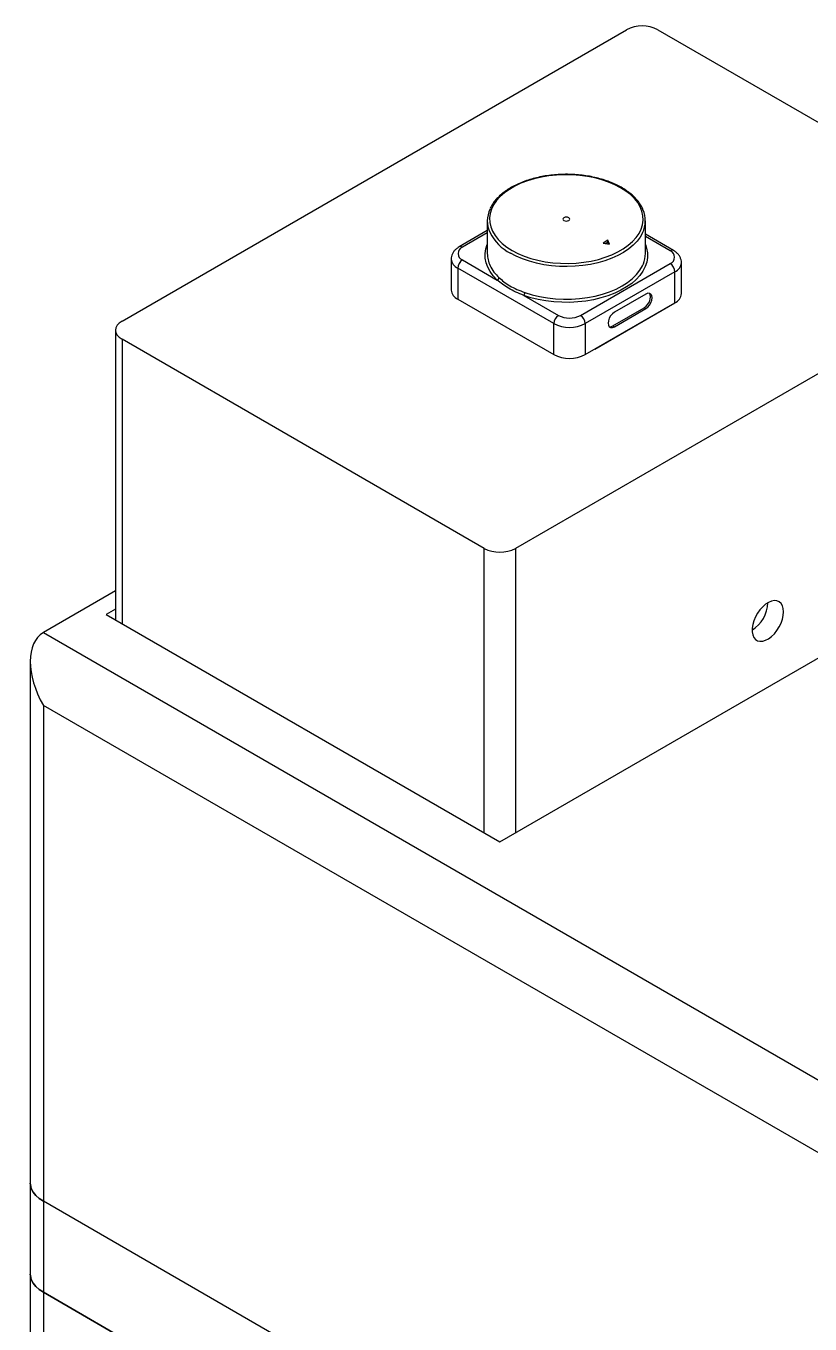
# Model space of a CAD drawing. Header units: millimetres. Extents: x 0 to 4412, y -498 to 1086.
# Drawn here: x 4179.8 to 4250.2, y 392.3 to 508.9 of the extents above; entities that cross this region are included whole.
import ezdxf

# ---------------------------------------------------------------- set-up
doc = ezdxf.new("R2010")
doc.units = ezdxf.units.MM
doc.header["$LTSCALE"] = 1.8

msp = doc.modelspace()

# ---------------------------------------------------------------- linework, layer by layer
at = {"color": 7, "linetype": 'Continuous', "lineweight": 30}
for p, q in [((4188.4055, 482.3683), (4233.7169, 508.526)), ((4236.5453, 508.526), (4269.0723, 489.7486)), ((4221.2146, 491.3661), (4221.2146, 488.4266)), ((4235.4146, 488.4266), (4235.4146, 491.3661)), ((4221.2146, 490.4904), (4218.6808, 489.0277)), ((4221.2146, 490.2876), (4218.9808, 488.998)), ((4232.0445, 489.6211), (4231.6203, 489.3762)), ((4232.1998, 489.2865), (4232.0445, 489.6211)), ((4232.0445, 489.4578), (4232.0445, 489.6211)), ((4237.9484, 488.7012), (4235.4146, 490.1639)), ((4237.6484, 488.6715), (4235.4146, 489.961)), ((4231.6203, 489.3762), (4232.1998, 489.2865)), ((4232.0445, 489.4578), (4231.8434, 489.3417)), ((4232.1182, 489.2992), (4232.0445, 489.4578)), ((4217.9708, 487.9366), (4217.9708, 485.1604)), ((4218.9808, 487.855), (4222.0942, 486.0577)), ((4269.0723, 488.1158), (4223.7609, 461.9581)), ((4229.5874, 482.875), (4237.6484, 487.5285)), ((4238.6585, 484.8338), (4238.6585, 487.61)), ((4227.1833, 482.1401), (4218.5565, 487.1202)), ((4218.5565, 487.1202), (4218.5565, 484.344)), ((4238.0727, 486.7936), (4230.0117, 482.1401)), ((4238.0727, 484.0174), (4238.0727, 486.7936)), ((4218.5565, 484.344), (4227.1833, 479.3639)), ((4224.4942, 484.6723), (4227.6075, 482.875)), ((4230.0117, 479.3639), (4238.0727, 484.0174)), ((4230.8602, 479.8537), (4238.0727, 484.0174)), ((4235.4564, 484.7934), (4232.628, 483.1605)), ((4232.4866, 481.9357), (4235.315, 483.5685)), ((4232.628, 481.8541), (4235.4564, 483.4869)), ((4235.315, 483.5685), (4235.4564, 483.4869)), ((4187.8197, 481.5518), (4187.8197, 455.5485)), ((4227.1833, 479.3639), (4227.1833, 482.1401)), ((4230.0117, 482.1401), (4230.0117, 479.3639)), ((4232.4866, 481.9357), (4232.628, 481.8541)), ((4220.9324, 461.9581), (4188.4055, 480.7354)), ((4188.4055, 480.7354), (4188.4055, 455.2104)), ((4220.9324, 436.433), (4220.9324, 461.9581)), ((4223.7609, 461.9581), (4223.7609, 436.433)), ((4187.8197, 458.1378), (4181.3344, 454.394)), ((4222.3466, 435.6166), (4260.1194, 457.4223)), ((4187.8197, 456.505), (4186.9913, 456.0268)), ((4186.9913, 456.0268), (4222.3466, 435.6166)), ((4181.3344, 454.394), (4300.1284, 385.8157)), ((4180.1629, 451.8045), (4180.1629, 404.9608)), ((4181.3344, 447.8622), (4181.3344, 403.328)), ((4297.3, 380.9167), (4181.3344, 447.8622)), ((4180.1629, 404.9608), (4180.1629, 396.7954)), ((4302.9568, 333.1169), (4181.3344, 403.328)), ((4302.9568, 333.1169), (4181.3344, 403.328)), ((4181.3344, 403.328), (4181.3344, 395.1626)), ((4180.1629, 396.7954), (4180.1629, 384.0574)), ((4181.3344, 395.1626), (4302.9568, 324.9515)), ((4181.3344, 395.1626), (4181.3344, 382.4246)), ((4302.9568, 324.9515), (4181.3344, 395.1626))]:
    msp.add_line(p, q, dxfattribs=at)
at = {"color": 7, "linetype": 'Continuous', "lineweight": 30, "flags": 128}
for points in [[(4223.4356, 488.7128), (4223.9542, 488.4423), (4224.5176, 488.2035), (4225.1199, 487.9988), (4225.7551, 487.8303), (4226.4165, 487.6998), (4227.0973, 487.6086), (4227.7907, 487.5576), (4228.4894, 487.5474), (4229.1864, 487.578), (4229.8744, 487.6492), (4230.5463, 487.7602), (4231.1954, 487.9099), (4231.815, 488.0967), (4232.3986, 488.3188), (4232.9403, 488.5738), (4233.4345, 488.8591), (4233.8762, 489.1718), (4234.2608, 489.5087), (4234.5845, 489.8664), (4234.8437, 490.2411), (4235.036, 490.629), (4235.1593, 491.0262), (4235.2124, 491.4285), (4235.1947, 491.8319), (4235.1064, 492.2321), (4234.9484, 492.6252), (4234.7223, 493.007), (4234.4305, 493.3737), (4234.0759, 493.7214), (4233.6622, 494.0466), (4233.1937, 494.346), (4232.675, 494.6165), (4232.1116, 494.8553), (4231.5093, 495.06), (4230.8742, 495.2285), (4230.2128, 495.359), (4229.5319, 495.4502), (4228.8386, 495.5012), (4228.1398, 495.5114), (4227.4429, 495.4808), (4226.7549, 495.4096), (4226.0829, 495.2986), (4225.4338, 495.1489), (4224.8143, 494.9621), (4224.2307, 494.7401), (4223.689, 494.4851), (4223.1947, 494.1997), (4222.753, 493.887), (4222.3684, 493.5501), (4222.0448, 493.1925), (4221.7855, 492.8178), (4221.5932, 492.4298), (4221.4699, 492.0327), (4221.4168, 491.6303), (4221.4345, 491.227), (4221.5228, 490.8267), (4221.6808, 490.4336), (4221.9069, 490.0518), (4222.1987, 489.6852), (4222.5533, 489.3374), (4222.967, 489.0122), (4223.4356, 488.7128)], [(4228.1025, 491.407), (4228.1998, 491.3694), (4228.3146, 491.3562), (4228.4294, 491.3694), (4228.5268, 491.407), (4228.5918, 491.4631), (4228.6146, 491.5294), (4228.5918, 491.5957), (4228.5268, 491.6519), (4228.4294, 491.6894), (4228.3146, 491.7026), (4228.1998, 491.6894), (4228.1025, 491.6519), (4228.0375, 491.5957), (4228.0146, 491.5294), (4228.0375, 491.4631), (4228.1025, 491.407)], [(4235.1611, 490.2807), (4234.9556, 489.9163), (4234.6726, 489.5418), (4234.3264, 489.1854), (4233.9204, 488.8507), (4233.4587, 488.541), (4232.9459, 488.2594), (4232.387, 488.0086), (4231.7877, 487.7912), (4231.1539, 487.6094), (4230.4918, 487.4648), (4229.8081, 487.3591), (4229.1096, 487.2931), (4228.4031, 487.2677), (4227.6958, 487.283), (4226.9946, 487.3388), (4226.3066, 487.4347), (4225.6385, 487.5697), (4224.997, 487.7423), (4224.3885, 487.951), (4223.819, 488.1937), (4223.2942, 488.4679)], [(4222.0942, 486.0577), (4221.7471, 486.4234), (4221.4643, 486.807), (4221.2486, 487.2049), (4221.102, 487.6132), (4221.026, 488.0278), (4221.0214, 488.4447), (4221.0882, 488.8599), (4221.2146, 489.2429)], [(4235.4146, 489.2429), (4235.5272, 488.9133), (4235.6032, 488.4987), (4235.6078, 488.0818), (4235.5411, 487.6666), (4235.4036, 487.2573), (4235.1967, 486.8578), (4234.9225, 486.4721), (4234.5835, 486.104), (4234.1833, 485.7569), (4233.7255, 485.4344), (4233.2148, 485.1396), (4232.6562, 484.8754), (4232.055, 484.6443), (4231.4173, 484.4486), (4230.7491, 484.2903), (4230.0572, 484.1709), (4229.3481, 484.0915), (4228.629, 484.053), (4227.9068, 484.0556), (4227.1886, 484.0995), (4226.4814, 484.1841), (4225.7921, 484.3086), (4225.1275, 484.4719), (4224.4942, 484.6723)], [(4224.5988, 484.9339), (4225.2392, 484.7323), (4225.912, 484.5696), (4226.6102, 484.4477), (4227.3263, 484.3677), (4228.0529, 484.3306), (4228.7823, 484.3367), (4229.5067, 484.386), (4230.2186, 484.4779), (4230.9103, 484.6115), (4231.5747, 484.7854), (4232.2046, 484.9977), (4232.7935, 485.2462), (4233.3351, 485.5283), (4233.8237, 485.841), (4234.2542, 486.1809), (4234.6219, 486.5446), (4234.9231, 486.9281), (4235.1546, 487.3274), (4235.2357, 487.5123)], [(4235.315, 483.5685), (4235.4898, 483.7014), (4235.6475, 483.8852), (4235.7726, 484.102), (4235.853, 484.3305), (4235.8807, 484.5483), (4235.853, 484.7342), (4235.7794, 484.8629)], [(4235.4564, 483.4869), (4235.6312, 483.6198), (4235.7889, 483.8036), (4235.914, 484.0204), (4235.9944, 484.2488), (4236.0221, 484.4667), (4235.9944, 484.6526), (4235.914, 484.7883), (4235.7889, 484.8605), (4235.6312, 484.8623), (4235.4564, 484.7934)], [(4232.628, 483.1605), (4232.4532, 483.0277), (4232.2955, 482.8438), (4232.1703, 482.6271), (4232.09, 482.3986), (4232.0623, 482.1807), (4232.09, 481.9949), (4232.1703, 481.8592), (4232.2955, 481.7869), (4232.4532, 481.7851), (4232.628, 481.8541)], [(4188.4055, 482.3683), (4188.1568, 482.1933), (4187.972, 481.9937), (4187.8582, 481.7771), (4187.8197, 481.5518), (4187.8582, 481.3266), (4187.972, 481.11), (4188.1568, 480.9104), (4188.4055, 480.7354)], [(4232.1636, 481.8662), (4232.3117, 481.8668), (4232.4866, 481.9357)], [(4247.8308, 456.2563), (4247.8052, 456.5506), (4247.7295, 456.8048), (4247.6063, 457.0096), (4247.4401, 457.1577), (4247.2369, 457.2438), (4247.004, 457.2646), (4246.75, 457.2195), (4246.4838, 457.11), (4246.2153, 456.9402), (4245.954, 456.7162), (4245.7094, 456.446), (4245.4904, 456.1395), (4245.3049, 455.8077), (4245.1596, 455.4626), (4245.0596, 455.1167), (4245.0087, 454.7825), (4245.0087, 454.472), (4245.0596, 454.1965), (4245.1596, 453.966), (4245.3049, 453.7887), (4245.4904, 453.6711), (4245.7094, 453.6174), (4245.954, 453.6296), (4246.2153, 453.7073), (4246.4838, 453.8475), (4246.75, 454.0454), (4247.004, 454.2936), (4247.2369, 454.5832), (4247.4401, 454.9038), (4247.6063, 455.2438), (4247.7295, 455.5909), (4247.8052, 455.9325), (4247.8308, 456.2563)], [(4181.3344, 403.328), (4180.9607, 403.577), (4180.6522, 403.8542), (4180.4151, 404.1539), (4180.2543, 404.47), (4180.1731, 404.7961), (4180.1629, 404.9608)], [(4180.1629, 404.9608), (4180.1731, 404.7961), (4180.2543, 404.47), (4180.4151, 404.1539), (4180.6522, 403.8542), (4180.9607, 403.577), (4181.3344, 403.328)], [(4180.1629, 396.7954), (4180.1731, 396.6307), (4180.2543, 396.3046), (4180.4151, 395.9885), (4180.6522, 395.6888), (4180.9607, 395.4116), (4181.3344, 395.1626)], [(4181.3344, 395.1626), (4180.9607, 395.4116), (4180.6522, 395.6888), (4180.4151, 395.9885), (4180.2543, 396.3046), (4180.1731, 396.6307), (4180.1629, 396.7954)]]:
    msp.add_lwpolyline(points, dxfattribs=at)
at = {"color": 7, "linetype": 'Continuous', "lineweight": 30}
for centre, radius, start, end in [((4235.1311, 505.7965), 3.074, 62.609672, 117.390328), ((4223.6947, 491.3663), 2.477, 154.152137, 205.455103), ((4232.9321, 491.3655), 2.479, 334.049579, 24.184942), ((4225.2598, 492.2718), 4.2818, 207.394312, 242.672176), ((4219.1977, 488.4265), 0.6113, 110.783421, 249.216579), ((4218.8067, 488.7691), 0.2876, 52.746242, 115.960052), ((4223.7387, 488.4438), 2.5241, 180.391018, 205.80207), ((4232.9389, 488.4363), 2.4758, 338.08568, 359.773684), ((4237.8242, 488.4261), 0.3018, 65.708221, 125.616241), ((4237.4315, 488.1), 0.6113, 290.783421, 69.216579), ((4218.9721, 488.0369), 1.0065, 185.805092, 245.615723), ((4219.4777, 487.0783), 0.9221, 122.605478, 177.394522), ((4224.6621, 488.9125), 3.5596, 206.125305, 227.658866), ((4237.1516, 486.7517), 0.9221, 2.605478, 57.394522), ((4237.6769, 487.6958), 0.9852, 293.686492, 355.094113), ((4222.0068, 486.3011), 0.2585, 289.746809, 355.65815), ((4218.9717, 485.2602), 1.0059, 185.694799, 245.625342), ((4224.2003, 484.9416), 0.3986, 317.49337, 358.906279), ((4237.6576, 484.9336), 1.0059, 294.374658, 354.305201), ((4237.6576, 484.9336), 1.0059, 294.374658, 354.305201), ((4228.1044, 482.0982), 0.9221, 122.605478, 177.394522), ((4228.5975, 484.7856), 2.1518, 242.609672, 297.390328), ((4229.0905, 482.0982), 0.9221, 2.605478, 57.394522), ((4228.5975, 484.8695), 3.074, 242.609672, 297.390328), ((4228.5975, 482.0933), 3.074, 242.609672, 297.390328), ((4222.3466, 464.6875), 3.074, 242.609672, 297.390328), ((4243.3706, 457.1983), 3.0486, 302.36168, 357.643696)]:
    msp.add_arc(centre, radius, start, end, dxfattribs=at)
msp.add_ellipse((4184.1629, 449.495), major_axis=(-2.8285, 4.8989), ratio=0.57733463, start_param=6.28314468, end_param=7.853941, dxfattribs=at)
for points, knots in [([(4235.182, 492.4333), (4235.181, 492.4361), (4235.1332, 492.5685), (4234.9827, 492.8211), (4234.7276, 493.1867), (4234.4075, 493.5349), (4234.0344, 493.8642), (4233.6092, 494.1709), (4233.1368, 494.4523), (4232.6213, 494.7058), (4232.0676, 494.9292), (4231.4809, 495.1207), (4230.8664, 495.2787), (4230.2294, 495.4021), (4229.5757, 495.4897), (4228.9109, 495.5409), (4228.2409, 495.5553), (4227.5716, 495.5328), (4226.9088, 495.4735), (4226.2583, 495.378), (4225.6259, 495.247), (4225.0171, 495.0815), (4224.4373, 494.8829), (4223.8914, 494.6526), (4223.3845, 494.3926), (4222.9209, 494.1047), (4222.5053, 493.7912), (4222.1408, 493.4549), (4221.8348, 493.0978), (4221.6132, 492.7786), (4221.5194, 492.5741), (4221.4851, 492.4996)], [0, 0, 0, 0, 0.00076542, 0.03630985, 0.07209108, 0.10809489, 0.14426697, 0.18054343, 0.21687066, 0.25320935, 0.28953624, 0.32584385, 0.36213066, 0.39839855, 0.43465124, 0.47089335, 0.50712997, 0.54336638, 0.5796069, 0.61585629, 0.65212006, 0.68840357, 0.72471182, 0.76104881, 0.79741649, 0.83381285, 0.87022885, 0.9066352, 0.94298783, 0.97922456, 1, 1, 1, 1]), ([(4218.6808, 489.0277), (4218.6282, 488.9953), (4218.4916, 488.911), (4218.3054, 488.7478), (4218.1376, 488.5355), (4218.0275, 488.3037), (4217.9714, 488.099), (4217.9771, 487.975), (4217.979, 487.9336)], [0, 0, 0, 0, 0.13052747, 0.33909556, 0.53654569, 0.72496376, 0.90834101, 1, 1, 1, 1]), ([(4238.6503, 487.613), (4238.6515, 487.6601), (4238.6551, 487.7929), (4238.592, 488.0048), (4238.4747, 488.2345), (4238.3049, 488.44), (4238.1242, 488.5935), (4237.9952, 488.6725), (4237.9484, 488.7012)], [0, 0, 0, 0, 0.10475868, 0.2955746, 0.48489152, 0.67926254, 0.88363513, 1, 1, 1, 1]), ([(4222.2646, 486.2815), (4222.4076, 486.1529), (4222.6953, 485.8941), (4223.2358, 485.5253), (4223.8623, 485.2042), (4224.3521, 485.0245), (4224.5988, 484.9339)], [0, 0, 0, 0, 0.23403841, 0.47095337, 0.73341885, 1, 1, 1, 1]), ([(4224.4942, 484.6723), (4224.2529, 484.7719), (4223.7683, 484.9721), (4223.1352, 485.3066), (4222.5697, 485.6758), (4222.253, 485.9302), (4222.0942, 486.0577)], [0, 0, 0, 0, 0.26342498, 0.52917957, 0.76377182, 1, 1, 1, 1])]:
    msp.add_open_spline(points, degree=3, knots=knots, dxfattribs=at)

doc.saveas('drawing.dxf')
